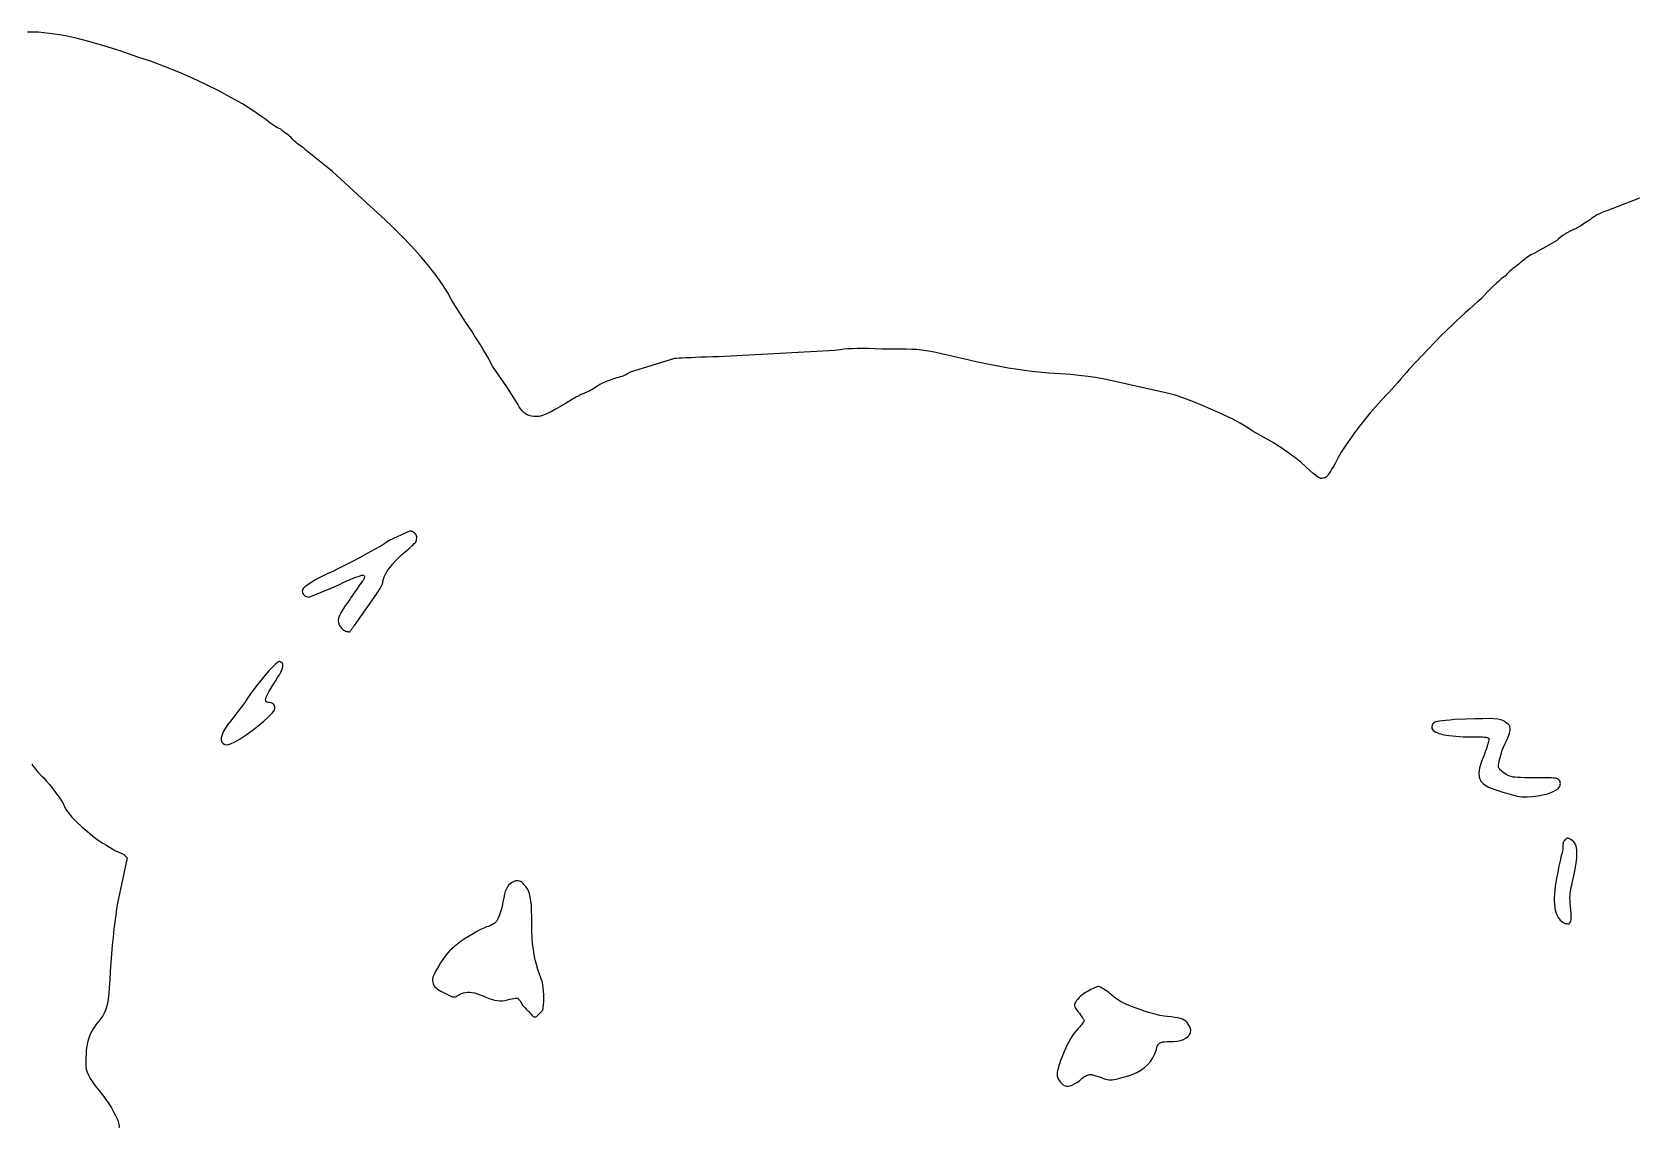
# Model space of a CAD drawing. Extents: x 0.2 to 12.9, y 0.2 to 14.
# Drawn here: x 4.473 to 7.533, y 10.695 to 12.79 of the extents above; entities that cross this region are included whole.
import ezdxf

# ---------------------------------------------------------------- set-up
doc = ezdxf.new("R2010")
doc.units = 0
doc.layers.get('0').update_dxf_attribs({"color": 5, "linetype": 'CONTINUOUS'})
doc.layers.add('1', color=1, linetype='CONTINUOUS')

msp = doc.modelspace()

# ---------------------------------------------------------------- linework, layer by layer
at = {"linetype": 'CONTINUOUS'}
for points in [[(7.5495, 12.4715), (7.4865, 12.4474), (7.4828, 12.4464), (7.479, 12.445), (7.4752, 12.4434), (7.4714, 12.4415), (7.4677, 12.4396), (7.4642, 12.4375), (7.461, 12.4354), (7.458, 12.4333), (7.4555, 12.4313), (7.4535, 12.4294), (7.4515, 12.4284), (7.4492, 12.427), (7.4467, 12.4254), (7.4441, 12.4237), (7.4414, 12.4219), (7.4387, 12.4201), (7.4361, 12.4184), (7.4337, 12.4168), (7.4314, 12.4155), (7.4294, 12.4144), (7.4265, 12.4133), (7.4231, 12.4119), (7.4193, 12.4102), (7.4153, 12.4081), (7.411, 12.4058), (7.4067, 12.4032), (7.4024, 12.4003), (7.3982, 12.3972), (7.3942, 12.3939), (7.3904, 12.3904), (7.3483, 12.3664), (7.3456, 12.3653), (7.3426, 12.3639), (7.3396, 12.3622), (7.3365, 12.3603), (7.3333, 12.3581), (7.3302, 12.3558), (7.3271, 12.3533), (7.324, 12.3507), (7.3211, 12.348), (7.3183, 12.3453), (7.3155, 12.3435), (7.3126, 12.3414), (7.3097, 12.3393), (7.3068, 12.3371), (7.3041, 12.3348), (7.3014, 12.3326), (7.2991, 12.3304), (7.2971, 12.3282), (7.2954, 12.3262), (7.2943, 12.3243), (7.292, 12.3229), (7.2887, 12.3205), (7.2847, 12.3172), (7.28, 12.3132), (7.2748, 12.3086), (7.2692, 12.3034), (7.2634, 12.2977), (7.2576, 12.2918), (7.2518, 12.2856), (7.2462, 12.2793), (7.2395, 12.2735), (7.2321, 12.2669), (7.2242, 12.2598), (7.2159, 12.2524), (7.2076, 12.2447), (7.1993, 12.2371), (7.1914, 12.2297), (7.1839, 12.2226), (7.1771, 12.216), (7.1712, 12.2102), (7.1081, 12.1441), (7.1033, 12.1385), (7.0982, 12.1324), (7.0926, 12.1261), (7.0869, 12.1195), (7.0811, 12.113), (7.0752, 12.1065), (7.0695, 12.1003), (7.064, 12.0944), (7.0588, 12.0889), (7.0541, 12.0841), (7.044, 12.0729), (7.0338, 12.0609), (7.0235, 12.0485), (7.0134, 12.0358), (7.0038, 12.0229), (6.9946, 12.0101), (6.9862, 11.9977), (6.9786, 11.9857), (6.9722, 11.9744), (6.967, 11.964), (6.9636, 11.9588), (6.9607, 11.9542), (6.9583, 11.9502), (6.9561, 11.9467), (6.9542, 11.9437), (6.9525, 11.9413), (6.9509, 11.9394), (6.9493, 11.938), (6.9477, 11.9372), (6.9459, 11.9369), (6.9435, 11.9362), (6.9413, 11.9357), (6.939, 11.9359), (6.9366, 11.9367), (6.9336, 11.9384), (6.9297, 11.9413), (6.9248, 11.9453), (6.9186, 11.9509), (6.9107, 11.958), (6.9009, 11.967), (6.8962, 11.9706), (6.8913, 11.9745), (6.8861, 11.9783), (6.8808, 11.9823), (6.8754, 11.9861), (6.87, 11.9899), (6.8647, 11.9935), (6.8595, 11.997), (6.8545, 12.0001), (6.8498, 12.003), (6.8078, 12.027), (6.7979, 12.0338), (6.7849, 12.0414), (6.7694, 12.0496), (6.752, 12.058), (6.7335, 12.0664), (6.7144, 12.0746), (6.6954, 12.0822), (6.6772, 12.089), (6.6604, 12.0947), (6.6456, 12.0991), (6.5225, 12.1261), (6.5073, 12.1286), (6.4939, 12.1305), (6.4819, 12.1321), (6.4709, 12.1334), (6.4606, 12.1344), (6.4505, 12.1352), (6.4403, 12.1359), (6.4297, 12.1366), (6.4182, 12.1373), (6.4054, 12.1381), (6.3918, 12.1394), (6.3765, 12.1413), (6.3595, 12.1438), (6.3412, 12.1469), (6.3217, 12.1505), (6.3012, 12.1546), (6.2799, 12.159), (6.258, 12.1638), (6.2357, 12.1689), (6.2132, 12.1742), (6.2023, 12.1766), (6.1927, 12.1786), (6.1838, 12.1801), (6.1752, 12.1812), (6.1663, 12.1821), (6.1566, 12.1826), (6.1455, 12.1829), (6.1326, 12.1831), (6.1173, 12.1832), (6.0991, 12.1832), (6.086, 12.1839), (6.0739, 12.1843), (6.0626, 12.1844), (6.0522, 12.1843), (6.0428, 12.1839), (6.0342, 12.1834), (6.0266, 12.1827), (6.0198, 12.1819), (6.014, 12.1811), (6.009, 12.1802), (5.7868, 12.1682), (5.7752, 12.1681), (5.7639, 12.1679), (5.7531, 12.1675), (5.7429, 12.1671), (5.7335, 12.1667), (5.7249, 12.1662), (5.7175, 12.1658), (5.7112, 12.1655), (5.7062, 12.1653), (5.7027, 12.1652), (5.6156, 12.1381), (5.6136, 12.1364), (5.611, 12.1349), (5.6082, 12.1335), (5.605, 12.1322), (5.6017, 12.131), (5.5983, 12.1299), (5.5949, 12.1289), (5.5916, 12.128), (5.5884, 12.127), (5.5856, 12.1261), (5.5826, 12.1251), (5.5792, 12.124), (5.5755, 12.1226), (5.5716, 12.1211), (5.5676, 12.1194), (5.5635, 12.1175), (5.5596, 12.1154), (5.5559, 12.1131), (5.5525, 12.1107), (5.5495, 12.1081), (5.546, 12.1063), (5.5424, 12.1045), (5.539, 12.1029), (5.5357, 12.1013), (5.5327, 12.0998), (5.5299, 12.0986), (5.5274, 12.0976), (5.5253, 12.0968), (5.5237, 12.0963), (5.5225, 12.0961), (5.5214, 12.0952), (5.5201, 12.0943), (5.5185, 12.0934), (5.5168, 12.0925), (5.515, 12.0916), (5.5132, 12.0907), (5.5115, 12.0898), (5.5099, 12.0889), (5.5086, 12.088), (5.5075, 12.0871), (5.495, 12.0796), (5.4842, 12.0733), (5.475, 12.068), (5.4672, 12.0638), (5.4606, 12.0604), (5.455, 12.0579), (5.4501, 12.0561), (5.4459, 12.0549), (5.4421, 12.0542), (5.4384, 12.0541), (5.4333, 12.0542), (5.4286, 12.0548), (5.4244, 12.0558), (5.4206, 12.0573), (5.417, 12.0593), (5.4138, 12.0618), (5.4108, 12.0649), (5.4079, 12.0687), (5.4051, 12.073), (5.4024, 12.0781), (5.3814, 12.1111), (5.3544, 12.1502), (5.3505, 12.1576), (5.3462, 12.1655), (5.3414, 12.1738), (5.3364, 12.1823), (5.3311, 12.1911), (5.3256, 12.1999), (5.32, 12.2087), (5.3144, 12.2174), (5.3088, 12.226), (5.3033, 12.2342), (5.2763, 12.2763), (5.2687, 12.2906), (5.2586, 12.3065), (5.2463, 12.3237), (5.2321, 12.3419), (5.2162, 12.3607), (5.1989, 12.3801), (5.1803, 12.3996), (5.1609, 12.419), (5.1407, 12.438), (5.1201, 12.4565), (5.048, 12.5225), (5.003, 12.5586), (5.0001, 12.5613), (4.997, 12.5639), (4.9937, 12.5666), (4.9903, 12.5692), (4.9869, 12.5717), (4.9835, 12.5741), (4.9804, 12.5764), (4.9775, 12.5786), (4.975, 12.5807), (4.973, 12.5826), (4.971, 12.5852), (4.9687, 12.5877), (4.9663, 12.59), (4.9637, 12.5921), (4.961, 12.5942), (4.9583, 12.5962), (4.9557, 12.5981), (4.9532, 12.6), (4.9509, 12.6018), (4.9489, 12.6036), (4.9461, 12.6048), (4.9429, 12.6064), (4.9395, 12.6084), (4.9358, 12.6108), (4.9321, 12.6134), (4.9282, 12.6161), (4.9243, 12.619), (4.9204, 12.622), (4.9166, 12.6249), (4.9129, 12.6276), (4.8954, 12.6396), (4.8756, 12.6519), (4.8537, 12.6644), (4.8303, 12.6769), (4.8056, 12.6892), (4.7799, 12.7011), (4.7538, 12.7126), (4.7275, 12.7232), (4.7013, 12.733), (4.6757, 12.7417), (4.6419, 12.7535), (4.6105, 12.7634), (4.5815, 12.7717), (4.5546, 12.7783), (4.5297, 12.7834), (4.5064, 12.7869), (4.4846, 12.789), (4.4642, 12.7896)], [(4.4723, 11.3894), (4.4752, 11.3854), (4.4782, 11.3814), (4.4815, 11.3773), (4.4848, 11.3734), (4.4883, 11.3697), (4.4919, 11.3663), (4.4955, 11.3634), (4.5009, 11.357), (4.5062, 11.3505), (4.5113, 11.3441), (4.5162, 11.3378), (4.5206, 11.3318), (4.5247, 11.3262), (4.5282, 11.321), (4.531, 11.3164), (4.5332, 11.3124), (4.5345, 11.3093), (4.537, 11.3038), (4.5421, 11.2966), (4.5494, 11.2882), (4.5583, 11.279), (4.5683, 11.2695), (4.5789, 11.2602), (4.5894, 11.2516), (4.5994, 11.2441), (4.6083, 11.2381), (4.6156, 11.2342), (4.6183, 11.2324), (4.621, 11.2307), (4.6236, 11.229), (4.626, 11.2274), (4.6284, 11.226), (4.6305, 11.2247), (4.6325, 11.2237), (4.6342, 11.2229), (4.6356, 11.2224), (4.6366, 11.2222), (4.6486, 11.2162), (4.6547, 11.2102), (4.6486, 11.1802), (4.6366, 11.1231), (4.6348, 11.1125), (4.6331, 11.1006), (4.6313, 11.0876), (4.6296, 11.0735), (4.628, 11.0586), (4.6265, 11.0429), (4.625, 11.0267), (4.6238, 11.01), (4.6226, 10.9931), (4.6216, 10.976), (4.6207, 10.9619), (4.6197, 10.95), (4.6186, 10.94), (4.6173, 10.9316), (4.6156, 10.9245), (4.6136, 10.9185), (4.6112, 10.9131), (4.6083, 10.908), (4.6048, 10.9031), (4.6006, 10.8979), (4.5963, 10.8925), (4.5923, 10.887), (4.5888, 10.8814), (4.5857, 10.8757), (4.583, 10.8697), (4.5807, 10.8635), (4.5789, 10.857), (4.5776, 10.85), (4.5768, 10.8427), (4.5766, 10.8348), (4.5759, 10.8264), (4.5756, 10.819), (4.5759, 10.8124), (4.5768, 10.8062), (4.5785, 10.8003), (4.5809, 10.7944), (4.5842, 10.7882), (4.5886, 10.7816), (4.594, 10.7742), (4.6006, 10.7658), (4.6075, 10.7569), (4.6139, 10.7482), (4.6196, 10.7399), (4.6247, 10.7319), (4.6291, 10.7245), (4.6328, 10.7175), (4.6357, 10.7112), (4.6379, 10.7056), (4.6392, 10.7007), (4.6396, 10.6967), (4.6395, 10.6954), (4.6393, 10.6936)]]:
    msp.add_lwpolyline(points, dxfattribs=at)
at = {"layer": '1', "linetype": 'CONTINUOUS'}
for points in [[(5.2033, 11.8326), (5.2024, 11.8333), (5.2015, 11.8338), (5.2006, 11.8342), (5.1997, 11.8345), (5.1988, 11.8346), (5.1979, 11.8347), (5.197, 11.8348), (5.1961, 11.8348), (5.1952, 11.8348), (5.1562, 11.8168), (5.1498, 11.8124), (5.1402, 11.8065), (5.1282, 11.7996), (5.1145, 11.792), (5.0998, 11.7842), (5.085, 11.7764), (5.0708, 11.7691), (5.0579, 11.7626), (5.047, 11.7574), (5.039, 11.7538), (5.0327, 11.7509), (5.0263, 11.7477), (5.02, 11.7444), (5.0139, 11.741), (5.0083, 11.7376), (5.0031, 11.7343), (4.9987, 11.7312), (4.9951, 11.7283), (4.9925, 11.7258), (4.991, 11.7237), (4.9904, 11.7218), (4.9902, 11.7199), (4.9906, 11.7178), (4.9913, 11.7158), (4.9925, 11.714), (4.994, 11.7123), (4.9959, 11.7108), (4.998, 11.7097), (5.0004, 11.709), (5.003, 11.7087), (5.0541, 11.7297), (5.0612, 11.7332), (5.0683, 11.7365), (5.0751, 11.7396), (5.0815, 11.7423), (5.0875, 11.7447), (5.0928, 11.7468), (5.0973, 11.7485), (5.101, 11.7497), (5.1036, 11.7505), (5.1051, 11.7508), (5.1067, 11.7506), (5.108, 11.75), (5.1088, 11.7492), (5.1092, 11.7481), (5.1092, 11.7466), (5.1088, 11.7449), (5.1079, 11.743), (5.1064, 11.7408), (5.1045, 11.7384), (5.1021, 11.7357), (5.1009, 11.7337), (5.0993, 11.7311), (5.0973, 11.7281), (5.0949, 11.7248), (5.0923, 11.7211), (5.0896, 11.7171), (5.0867, 11.713), (5.0838, 11.7086), (5.0809, 11.7042), (5.0781, 11.6997), (5.0723, 11.692), (5.0676, 11.6852), (5.0639, 11.679), (5.0613, 11.6735), (5.0597, 11.6685), (5.0591, 11.664), (5.0594, 11.6599), (5.0607, 11.656), (5.0629, 11.6523), (5.0661, 11.6486), (5.0678, 11.647), (5.0694, 11.6457), (5.0708, 11.6447), (5.0722, 11.6439), (5.0736, 11.6434), (5.0749, 11.643), (5.0763, 11.6428), (5.0778, 11.6427), (5.0794, 11.6426), (5.0811, 11.6426), (5.082, 11.6436), (5.0829, 11.6448), (5.0838, 11.646), (5.0847, 11.6473), (5.0856, 11.6486), (5.0865, 11.65), (5.0874, 11.6513), (5.0883, 11.6525), (5.0892, 11.6537), (5.0901, 11.6547), (5.1321, 11.7147), (5.1339, 11.7174), (5.1357, 11.7201), (5.1374, 11.7227), (5.139, 11.7253), (5.1404, 11.7279), (5.1417, 11.7303), (5.1427, 11.7326), (5.1435, 11.7348), (5.144, 11.7369), (5.1441, 11.7387), (5.1453, 11.7432), (5.147, 11.7478), (5.1493, 11.7524), (5.1521, 11.7571), (5.1554, 11.762), (5.1593, 11.7671), (5.1637, 11.7723), (5.1687, 11.7779), (5.1741, 11.7837), (5.1802, 11.7898), (5.1838, 11.7926), (5.1873, 11.7955), (5.1908, 11.7984), (5.194, 11.8013), (5.1971, 11.8041), (5.1999, 11.8066), (5.2023, 11.809), (5.2044, 11.811), (5.2061, 11.8126), (5.2072, 11.8138), (5.208, 11.8157), (5.2086, 11.8177), (5.209, 11.8198), (5.2092, 11.8219), (5.2091, 11.8239), (5.2087, 11.8259), (5.2081, 11.8277), (5.2071, 11.8294), (5.2058, 11.8308), (5.2042, 11.8318)], [(4.9511, 11.5834), (4.9502, 11.584), (4.9493, 11.5846), (4.9485, 11.5849), (4.9478, 11.5852), (4.9472, 11.5854), (4.9467, 11.5855), (4.9459, 11.5856), (4.9432, 11.5843), (4.9388, 11.5806), (4.933, 11.575), (4.9261, 11.5676), (4.9185, 11.5589), (4.9105, 11.5493), (4.9023, 11.5389), (4.8943, 11.5283), (4.8867, 11.5177), (4.8799, 11.5075), (4.8529, 11.4715), (4.8471, 11.4644), (4.8424, 11.4576), (4.8389, 11.4512), (4.8365, 11.4452), (4.8352, 11.4399), (4.8351, 11.4354), (4.8362, 11.4316), (4.8385, 11.4288), (4.8421, 11.427), (4.8468, 11.4264), (4.8528, 11.4279), (4.8611, 11.4319), (4.8712, 11.4379), (4.8825, 11.4454), (4.8941, 11.4538), (4.9057, 11.4627), (4.9163, 11.4716), (4.9256, 11.4799), (4.9326, 11.487), (4.9369, 11.4925), (4.9376, 11.4951), (4.9377, 11.4975), (4.9374, 11.4997), (4.9366, 11.5017), (4.9354, 11.5034), (4.9339, 11.5048), (4.9321, 11.506), (4.9299, 11.5068), (4.9275, 11.5073), (4.9249, 11.5075), (4.9226, 11.5078), (4.921, 11.5086), (4.9201, 11.5101), (4.9199, 11.5122), (4.9204, 11.515), (4.9217, 11.5185), (4.9237, 11.5228), (4.9264, 11.5279), (4.9298, 11.5338), (4.9339, 11.5405), (4.9389, 11.5481), (4.943, 11.5547), (4.9463, 11.5604), (4.9489, 11.5653), (4.9508, 11.5694), (4.9521, 11.573), (4.9528, 11.576), (4.953, 11.5785), (4.9527, 11.5807), (4.952, 11.5826)], [(7.2914, 11.4709), (7.288, 11.4728), (7.2837, 11.4743), (7.278, 11.4753), (7.2706, 11.476), (7.2612, 11.4763), (7.2493, 11.4762), (7.2346, 11.4759), (7.2167, 11.4753), (7.1952, 11.4745), (7.1861, 11.4736), (7.1784, 11.473), (7.1721, 11.4723), (7.167, 11.4717), (7.1629, 11.4711), (7.1597, 11.4704), (7.1573, 11.4695), (7.1555, 11.4684), (7.1542, 11.4671), (7.1532, 11.4655), (7.1515, 11.4611), (7.152, 11.4572), (7.1546, 11.4537), (7.1593, 11.4505), (7.1659, 11.4478), (7.1746, 11.4456), (7.1852, 11.4438), (7.1977, 11.4425), (7.212, 11.4417), (7.2282, 11.4414), (7.2349, 11.4414), (7.2406, 11.4414), (7.2454, 11.4414), (7.2494, 11.4413), (7.2526, 11.4411), (7.2553, 11.4408), (7.2573, 11.4404), (7.259, 11.4399), (7.2603, 11.4392), (7.2613, 11.4384), (7.2612, 11.4373), (7.2609, 11.4356), (7.2604, 11.4335), (7.2598, 11.4309), (7.259, 11.4279), (7.258, 11.4246), (7.2569, 11.4209), (7.2555, 11.417), (7.254, 11.4128), (7.2523, 11.4084), (7.2468, 11.3943), (7.2432, 11.3824), (7.2416, 11.3724), (7.2423, 11.3641), (7.2455, 11.357), (7.2514, 11.3509), (7.2602, 11.3455), (7.2721, 11.3405), (7.2874, 11.3355), (7.3063, 11.3303), (7.3149, 11.3282), (7.3243, 11.327), (7.3342, 11.3267), (7.3443, 11.3272), (7.3544, 11.3285), (7.364, 11.3303), (7.3731, 11.3328), (7.3812, 11.3356), (7.388, 11.3388), (7.3934, 11.3423), (7.395, 11.3442), (7.3963, 11.3462), (7.3972, 11.3483), (7.3977, 11.3504), (7.3979, 11.3525), (7.3977, 11.3544), (7.3972, 11.3563), (7.3963, 11.3579), (7.395, 11.3593), (7.3934, 11.3604), (7.3928, 11.3612), (7.391, 11.3618), (7.3882, 11.3623), (7.3845, 11.3627), (7.3799, 11.363), (7.3746, 11.3632), (7.3687, 11.3633), (7.3623, 11.3633), (7.3555, 11.3634), (7.3483, 11.3634), (7.3377, 11.3634), (7.3289, 11.3634), (7.3217, 11.3635), (7.3159, 11.3637), (7.3112, 11.3641), (7.3073, 11.3647), (7.3039, 11.3654), (7.3008, 11.3664), (7.2977, 11.3677), (7.2943, 11.3694), (7.2917, 11.3712), (7.2893, 11.3729), (7.2871, 11.3747), (7.2851, 11.3764), (7.2834, 11.378), (7.282, 11.3795), (7.2808, 11.381), (7.28, 11.3823), (7.2795, 11.3834), (7.2793, 11.3844), (7.2794, 11.3857), (7.2796, 11.3878), (7.2801, 11.3907), (7.2807, 11.394), (7.2815, 11.3979), (7.2825, 11.4021), (7.2837, 11.4066), (7.2851, 11.4112), (7.2866, 11.4158), (7.2883, 11.4204), (7.2924, 11.4289), (7.2958, 11.4364), (7.2985, 11.4429), (7.3003, 11.4486), (7.3014, 11.4535), (7.3017, 11.4576), (7.3011, 11.4611), (7.2997, 11.4641), (7.2975, 11.4665), (7.2943, 11.4685)], [(7.418, 11.2449), (7.416, 11.2461), (7.4143, 11.247), (7.413, 11.2476), (7.4118, 11.2477), (7.4107, 11.2476), (7.4096, 11.247), (7.4084, 11.2461), (7.407, 11.2449), (7.4054, 11.2432), (7.4046, 11.2422), (7.4039, 11.2408), (7.4034, 11.2392), (7.4031, 11.2375), (7.4028, 11.2357), (7.4026, 11.234), (7.4025, 11.2322), (7.4024, 11.2307), (7.4024, 11.2293), (7.4024, 11.2282), (7.4022, 11.2261), (7.4017, 11.2233), (7.401, 11.2199), (7.4001, 11.216), (7.399, 11.2117), (7.3979, 11.207), (7.3967, 11.2021), (7.3955, 11.1969), (7.3944, 11.1916), (7.3934, 11.1862), (7.3902, 11.1705), (7.388, 11.156), (7.3866, 11.1426), (7.3862, 11.1305), (7.3866, 11.1197), (7.388, 11.1103), (7.3902, 11.1022), (7.3934, 11.0957), (7.3975, 11.0906), (7.4024, 11.0871), (7.4033, 11.0863), (7.4042, 11.0856), (7.4052, 11.0851), (7.4062, 11.0847), (7.4073, 11.0845), (7.4085, 11.0843), (7.4097, 11.0842), (7.4112, 11.0841), (7.4127, 11.0841), (7.4144, 11.0841), (7.4153, 11.085), (7.4162, 11.0861), (7.4169, 11.0874), (7.4176, 11.0892), (7.4182, 11.0916), (7.4185, 11.0947), (7.4187, 11.0986), (7.4185, 11.1036), (7.4181, 11.1097), (7.4174, 11.1171), (7.4167, 11.1231), (7.4163, 11.1284), (7.4162, 11.1333), (7.4163, 11.1377), (7.4167, 11.1419), (7.4172, 11.1459), (7.4179, 11.1498), (7.4187, 11.1537), (7.4195, 11.1578), (7.4204, 11.1622), (7.4237, 11.176), (7.4262, 11.1885), (7.428, 11.1997), (7.4291, 11.2097), (7.4294, 11.2185), (7.4291, 11.2259), (7.428, 11.2322), (7.4262, 11.2371), (7.4237, 11.2408), (7.4204, 11.2432)], [(5.4125, 11.1616), (5.4105, 11.1635), (5.4083, 11.1649), (5.406, 11.1658), (5.4035, 11.1663), (5.401, 11.1663), (5.3984, 11.1659), (5.3958, 11.165), (5.3931, 11.1638), (5.3904, 11.1622), (5.3879, 11.1603), (5.3856, 11.1583), (5.3837, 11.156), (5.3819, 11.1532), (5.3803, 11.1498), (5.3787, 11.1455), (5.3772, 11.1403), (5.3757, 11.1339), (5.3741, 11.1262), (5.3724, 11.1171), (5.3714, 11.1127), (5.3703, 11.1085), (5.369, 11.1046), (5.3677, 11.1009), (5.3664, 11.0976), (5.365, 11.0946), (5.3637, 11.0921), (5.3625, 11.0899), (5.3613, 11.0883), (5.3604, 11.0871), (5.3593, 11.0861), (5.3579, 11.085), (5.3563, 11.0838), (5.3544, 11.0826), (5.3525, 11.0815), (5.3504, 11.0804), (5.3483, 11.0795), (5.3462, 11.0787), (5.3442, 11.0783), (5.3423, 11.0781), (5.3373, 11.0759), (5.3312, 11.0728), (5.3243, 11.0692), (5.3169, 11.065), (5.3093, 11.0604), (5.3017, 11.0556), (5.2943, 11.0506), (5.2875, 11.0456), (5.2814, 11.0407), (5.2763, 11.036), (5.2724, 11.0326), (5.2682, 11.0278), (5.2638, 11.0221), (5.2593, 11.0157), (5.2549, 11.009), (5.2508, 11.0023), (5.2471, 10.9959), (5.244, 10.9902), (5.2416, 10.9854), (5.2402, 10.982), (5.2396, 10.9785), (5.2395, 10.9751), (5.2399, 10.972), (5.2408, 10.969), (5.2421, 10.9662), (5.2439, 10.9636), (5.2462, 10.9612), (5.2488, 10.9589), (5.2518, 10.9568), (5.2553, 10.955), (5.2733, 10.9459), (5.2757, 10.9451), (5.2777, 10.9445), (5.2794, 10.9441), (5.2809, 10.944), (5.2823, 10.9441), (5.2836, 10.9444), (5.2851, 10.9451), (5.2868, 10.946), (5.2888, 10.9473), (5.2913, 10.9489), (5.2949, 10.9506), (5.2986, 10.9518), (5.3023, 10.9527), (5.3063, 10.9531), (5.3104, 10.9531), (5.3149, 10.9526), (5.3196, 10.9517), (5.3247, 10.9503), (5.3303, 10.9484), (5.3363, 10.9459), (5.3417, 10.9434), (5.3471, 10.9413), (5.3525, 10.9395), (5.3578, 10.9382), (5.363, 10.9373), (5.3681, 10.9369), (5.3731, 10.9369), (5.378, 10.9374), (5.3828, 10.9384), (5.3874, 10.9399), (5.3915, 10.9407), (5.3948, 10.9413), (5.3974, 10.9417), (5.3995, 10.9417), (5.4013, 10.9414), (5.4027, 10.9408), (5.4041, 10.9398), (5.4054, 10.9383), (5.4068, 10.9364), (5.4084, 10.9339), (5.4094, 10.9321), (5.4105, 10.9303), (5.4118, 10.9285), (5.4133, 10.9267), (5.4148, 10.9249), (5.4164, 10.9231), (5.4181, 10.9213), (5.4198, 10.9195), (5.4216, 10.9177), (5.4234, 10.9159), (5.4259, 10.9134), (5.4279, 10.9112), (5.4295, 10.9094), (5.4309, 10.908), (5.4321, 10.9069), (5.4332, 10.9062), (5.4342, 10.9058), (5.4354, 10.9058), (5.4368, 10.9062), (5.4384, 10.9069), (5.4505, 10.9189), (5.4513, 10.9231), (5.4519, 10.9283), (5.4523, 10.9344), (5.4524, 10.9409), (5.4523, 10.9478), (5.452, 10.9548), (5.4513, 10.9617), (5.4504, 10.9681), (5.4491, 10.974), (5.4474, 10.979), (5.444, 10.9879), (5.441, 10.9968), (5.4383, 11.0058), (5.4359, 11.0151), (5.4339, 11.0248), (5.4323, 11.035), (5.431, 11.0459), (5.4302, 11.0576), (5.4296, 11.0703), (5.4294, 11.0841), (5.4293, 11.0975), (5.429, 11.1092), (5.4285, 11.1192), (5.4276, 11.1278), (5.4264, 11.1351), (5.4249, 11.1414), (5.423, 11.1467), (5.4206, 11.1514), (5.4177, 11.1554), (5.4144, 11.1592)], [(6.5318, 10.9537), (6.5292, 10.9555), (6.5266, 10.9572), (6.5241, 10.9588), (6.5218, 10.9602), (6.5196, 10.9615), (6.5177, 10.9625), (6.516, 10.9633), (6.5146, 10.9638), (6.5135, 10.964), (6.5111, 10.9635), (6.5077, 10.9623), (6.5036, 10.9605), (6.4989, 10.9581), (6.494, 10.9553), (6.4891, 10.9523), (6.4844, 10.9491), (6.4803, 10.9459), (6.4769, 10.9428), (6.4745, 10.9399), (6.472, 10.9373), (6.4702, 10.9348), (6.4689, 10.9324), (6.4682, 10.93), (6.4681, 10.9276), (6.4686, 10.925), (6.4698, 10.9223), (6.4717, 10.9195), (6.4742, 10.9163), (6.4775, 10.9129), (6.4785, 10.9111), (6.4796, 10.9093), (6.4807, 10.9076), (6.482, 10.9059), (6.4831, 10.9043), (6.4842, 10.9027), (6.4851, 10.9013), (6.4858, 10.9), (6.4863, 10.8989), (6.4865, 10.8979), (6.4863, 10.8976), (6.4858, 10.8969), (6.485, 10.8958), (6.484, 10.8943), (6.4827, 10.8926), (6.4813, 10.8908), (6.4797, 10.8888), (6.478, 10.8867), (6.4763, 10.8848), (6.4745, 10.8829), (6.471, 10.8791), (6.4676, 10.8749), (6.4643, 10.8703), (6.4611, 10.8652), (6.458, 10.8596), (6.4548, 10.8535), (6.4516, 10.8468), (6.4483, 10.8394), (6.445, 10.8315), (6.4414, 10.8228), (6.439, 10.8161), (6.4371, 10.8101), (6.4358, 10.8049), (6.435, 10.8002), (6.4347, 10.7962), (6.435, 10.7926), (6.4358, 10.7893), (6.4371, 10.7863), (6.439, 10.7835), (6.4414, 10.7808), (6.4441, 10.7776), (6.4469, 10.7753), (6.4498, 10.7739), (6.4528, 10.7732), (6.4561, 10.7733), (6.4596, 10.7741), (6.4634, 10.7756), (6.4677, 10.7777), (6.4723, 10.7805), (6.4775, 10.7838), (6.4802, 10.7863), (6.4828, 10.7885), (6.4854, 10.7904), (6.4879, 10.7919), (6.4902, 10.7932), (6.4924, 10.7942), (6.4943, 10.7949), (6.496, 10.7954), (6.4974, 10.7957), (6.4985, 10.7958), (6.4996, 10.7957), (6.501, 10.7955), (6.5027, 10.7951), (6.5046, 10.7945), (6.5068, 10.7939), (6.5091, 10.7932), (6.5116, 10.7924), (6.5142, 10.7916), (6.5168, 10.7907), (6.5195, 10.7898), (6.5237, 10.7882), (6.5273, 10.7869), (6.5306, 10.786), (6.5337, 10.7855), (6.5368, 10.7853), (6.5401, 10.7855), (6.5437, 10.786), (6.5479, 10.7869), (6.5528, 10.7882), (6.5586, 10.7898), (6.5689, 10.7927), (6.5784, 10.796), (6.587, 10.7998), (6.5948, 10.8041), (6.6017, 10.8089), (6.6079, 10.8144), (6.6132, 10.8206), (6.6178, 10.8276), (6.6216, 10.8353), (6.6246, 10.8438), (6.6256, 10.8479), (6.6269, 10.8512), (6.6285, 10.8537), (6.6306, 10.8556), (6.6333, 10.857), (6.6365, 10.8579), (6.6405, 10.8584), (6.6453, 10.8587), (6.651, 10.8588), (6.6577, 10.8589), (6.6646, 10.8593), (6.6709, 10.8605), (6.6764, 10.8625), (6.6812, 10.8651), (6.6851, 10.8682), (6.6879, 10.8718), (6.6897, 10.8758), (6.6903, 10.88), (6.6897, 10.8844), (6.6877, 10.8889), (6.6858, 10.8922), (6.6836, 10.8951), (6.6811, 10.8975), (6.6781, 10.8996), (6.6745, 10.9013), (6.6704, 10.9027), (6.6655, 10.904), (6.6598, 10.905), (6.6532, 10.906), (6.6456, 10.9069), (6.6393, 10.9074), (6.6314, 10.9088), (6.6223, 10.911), (6.6124, 10.9138), (6.6021, 10.917), (6.5918, 10.9205), (6.5819, 10.9241), (6.5728, 10.9277), (6.5649, 10.931), (6.5586, 10.9339), (6.5566, 10.935), (6.5543, 10.9364), (6.5519, 10.938), (6.5492, 10.9398), (6.5465, 10.9418), (6.5439, 10.9439), (6.5412, 10.946), (6.5388, 10.9481), (6.5365, 10.9501), (6.5345, 10.952)]]:
    msp.add_lwpolyline(points, close=True, dxfattribs=at)

doc.saveas('drawing.dxf')
